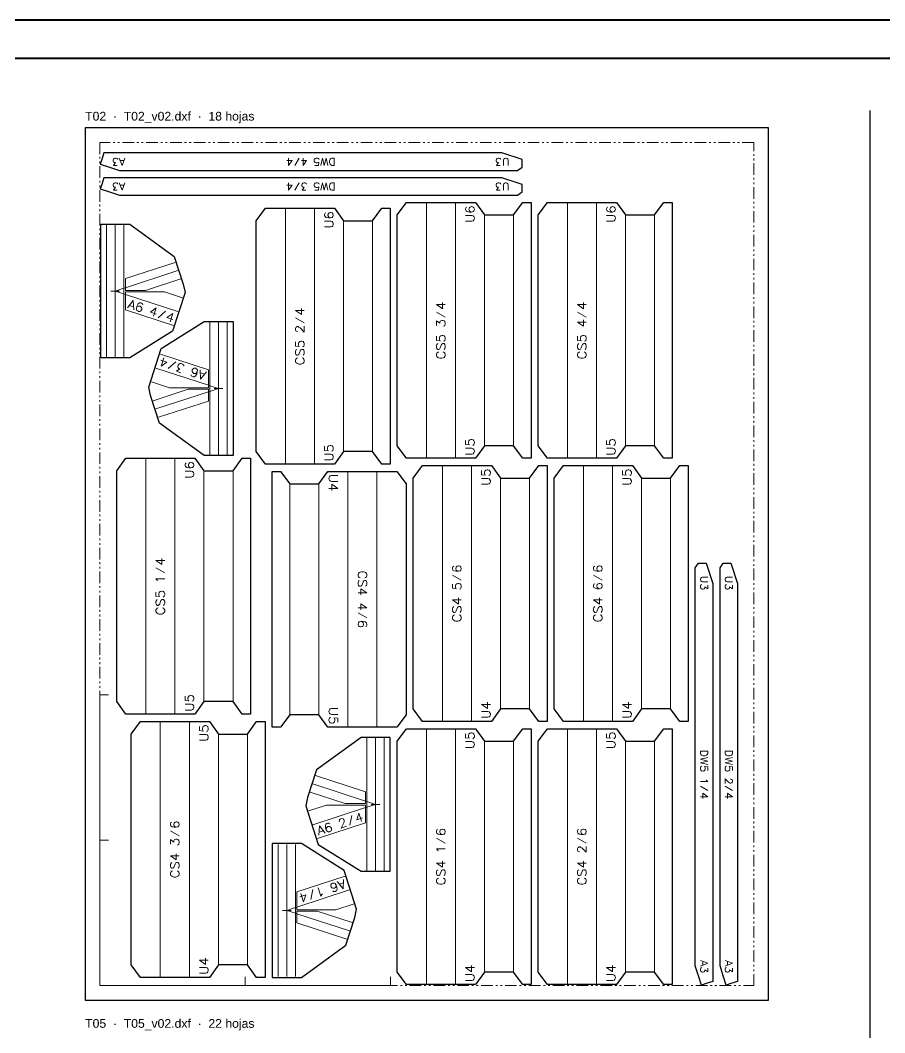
# Model space of a CAD drawing. Header units: millimetres. Extents: x 10 to 1179, y 10 to 831.
# Drawn here: x 527.7 to 825, y 482.8 to 831 of the extents above; entities that cross this region are included whole.
import ezdxf

# ---------------------------------------------------------------- set-up
doc = ezdxf.new("R2010")
doc.units = ezdxf.units.MM
doc.linetypes.add('LT_ZONA_UTIL', pattern=[8.2, 4, -1, 0.6, -1, 0.6, -1])
for name, color, linetype, lineweight in [('C_CORTE', 1, 'CONTINUOUS', 25), ('C_EJE', 4, 'CONTINUOUS', 13), ('C_PLIEGUE', 3, 'CONTINUOUS', 15), ('C_ROTULO', 5, 'CONTINUOUS', 13), ('CAJETIN', 7, 'CONTINUOUS', 30), ('MARCO', 7, 'CONTINUOUS', 40), ('MARCO_HOJA', 8, 'CONTINUOUS', 25), ('TEXTO', 7, 'CONTINUOUS', 18), ('ZONA_UTIL', 5, 'LT_ZONA_UTIL', 18)]:
    doc.layers.add(name, color=color, linetype=linetype, lineweight=lineweight)
doc.styles.add('PLANO', font='arial.ttf')

msp = doc.modelspace()

# ---------------------------------------------------------------- linework, layer by layer
at = {"layer": 'C_CORTE'}
for points in [[(693.28, 785.35), (556.46, 785.35), (555.71, 783.07), (555.2, 781.5), (555.2, 781.5), (558.33, 780.48), (558.33, 780.48), (561.79, 779.35), (698.71, 779.35), (700.27, 780.48), (700.27, 780.48), (700.27, 781.5), (700.27, 783.07), (700.27, 783.07)], [(693.28, 776.85), (556.46, 776.85), (555.71, 774.57), (555.2, 773), (555.2, 773), (558.33, 771.98), (558.33, 771.98), (561.79, 770.85), (698.71, 770.85), (700.27, 771.98), (700.27, 771.98), (700.27, 773), (700.27, 774.57), (700.27, 774.57)], [(608.85, 682.67), (608.85, 762.03), (611.98, 766.35), (611.98, 766.35), (618.85, 766.35), (628.85, 766.35), (635.72, 766.35), (635.72, 766.35), (638.85, 762.03), (638.85, 762.03), (648.85, 762.03), (648.85, 762.03), (651.98, 766.35), (651.98, 766.35), (654.85, 766.35), (654.85, 678.35), (651.98, 678.35), (651.98, 678.35), (648.85, 682.67), (648.85, 682.67), (638.85, 682.67), (638.85, 682.67), (635.72, 678.35), (635.72, 678.35), (628.85, 678.35), (618.85, 678.35), (611.98, 678.35), (611.98, 678.35)], [(657.35, 684.67), (657.35, 764.03), (660.48, 768.35), (660.48, 768.35), (667.35, 768.35), (677.35, 768.35), (684.22, 768.35), (684.22, 768.35), (687.35, 764.03), (687.35, 764.03), (697.35, 764.03), (697.35, 764.03), (700.48, 768.35), (700.48, 768.35), (703.35, 768.35), (703.35, 680.35), (700.48, 680.35), (700.48, 680.35), (697.35, 684.67), (697.35, 684.67), (687.35, 684.67), (687.35, 684.67), (684.22, 680.35), (684.22, 680.35), (677.35, 680.35), (667.35, 680.35), (660.48, 680.35), (660.48, 680.35)], [(705.85, 684.67), (705.85, 764.03), (708.98, 768.35), (708.98, 768.35), (715.85, 768.35), (725.85, 768.35), (732.72, 768.35), (732.72, 768.35), (735.85, 764.03), (735.85, 764.03), (745.85, 764.03), (745.85, 764.03), (748.98, 768.35), (748.98, 768.35), (751.85, 768.35), (751.85, 680.35), (748.98, 680.35), (748.98, 680.35), (745.85, 684.67), (745.85, 684.67), (735.85, 684.67), (735.85, 684.67), (732.72, 680.35), (732.72, 680.35), (725.85, 680.35), (715.85, 680.35), (708.98, 680.35), (708.98, 680.35)], [(555.35, 714.85), (555.35, 760.85), (565.35, 760.85), (580.65, 749.75), (583.75, 740.25), (584.35, 737.35), (580.05, 724.05), (565.35, 714.85)], [(600.89, 727.35), (600.89, 681.35), (590.89, 681.35), (575.59, 692.45), (572.49, 701.95), (571.89, 704.85), (576.19, 718.15), (590.89, 727.35)], [(560.85, 596.67), (560.85, 676.03), (563.98, 680.35), (563.98, 680.35), (570.85, 680.35), (580.85, 680.35), (587.72, 680.35), (587.72, 680.35), (590.85, 676.03), (590.85, 676.03), (600.85, 676.03), (600.85, 676.03), (603.98, 680.35), (603.98, 680.35), (606.85, 680.35), (606.85, 592.35), (603.98, 592.35), (603.98, 592.35), (600.85, 596.67), (600.85, 596.67), (590.85, 596.67), (590.85, 596.67), (587.72, 592.35), (587.72, 592.35), (580.85, 592.35), (570.85, 592.35), (563.98, 592.35), (563.98, 592.35)], [(660.35, 671.53), (660.35, 592.17), (657.22, 587.85), (657.22, 587.85), (650.35, 587.85), (640.35, 587.85), (633.48, 587.85), (633.48, 587.85), (630.35, 592.17), (630.35, 592.17), (620.35, 592.17), (620.35, 592.17), (617.22, 587.85), (617.22, 587.85), (614.35, 587.85), (614.35, 675.85), (617.22, 675.85), (617.22, 675.85), (620.35, 671.53), (620.35, 671.53), (630.35, 671.53), (630.35, 671.53), (633.48, 675.85), (633.48, 675.85), (640.35, 675.85), (650.35, 675.85), (657.22, 675.85), (657.22, 675.85)], [(662.85, 594.17), (662.85, 673.53), (665.98, 677.85), (665.98, 677.85), (672.85, 677.85), (682.85, 677.85), (689.72, 677.85), (689.72, 677.85), (692.85, 673.53), (692.85, 673.53), (702.85, 673.53), (702.85, 673.53), (705.98, 677.85), (705.98, 677.85), (708.85, 677.85), (708.85, 589.85), (705.98, 589.85), (705.98, 589.85), (702.85, 594.17), (702.85, 594.17), (692.85, 594.17), (692.85, 594.17), (689.72, 589.85), (689.72, 589.85), (682.85, 589.85), (672.85, 589.85), (665.98, 589.85), (665.98, 589.85)], [(711.35, 594.17), (711.35, 673.53), (714.48, 677.85), (714.48, 677.85), (721.35, 677.85), (731.35, 677.85), (738.22, 677.85), (738.22, 677.85), (741.35, 673.53), (741.35, 673.53), (751.35, 673.53), (751.35, 673.53), (754.48, 677.85), (754.48, 677.85), (757.35, 677.85), (757.35, 589.85), (754.48, 589.85), (754.48, 589.85), (751.35, 594.17), (751.35, 594.17), (741.35, 594.17), (741.35, 594.17), (738.22, 589.85), (738.22, 589.85), (731.35, 589.85), (721.35, 589.85), (714.48, 589.85), (714.48, 589.85)], [(765.85, 637.28), (765.85, 500.46), (763.57, 499.71), (762, 499.2), (762, 499.2), (760.98, 502.33), (760.98, 502.33), (759.85, 505.79), (759.85, 642.71), (760.98, 644.27), (760.98, 644.27), (762, 644.27), (763.57, 644.27), (763.57, 644.27)], [(774.35, 637.28), (774.35, 500.46), (772.07, 499.71), (770.5, 499.2), (770.5, 499.2), (769.48, 502.33), (769.48, 502.33), (768.35, 505.79), (768.35, 642.71), (769.48, 644.27), (769.48, 644.27), (770.5, 644.27), (772.07, 644.27), (772.07, 644.27)], [(565.85, 506.17), (565.85, 585.53), (568.98, 589.85), (568.98, 589.85), (575.85, 589.85), (585.85, 589.85), (592.72, 589.85), (592.72, 589.85), (595.85, 585.53), (595.85, 585.53), (605.85, 585.53), (605.85, 585.53), (608.98, 589.85), (608.98, 589.85), (611.85, 589.85), (611.85, 501.85), (608.98, 501.85), (608.98, 501.85), (605.85, 506.17), (605.85, 506.17), (595.85, 506.17), (595.85, 506.17), (592.72, 501.85), (592.72, 501.85), (585.85, 501.85), (575.85, 501.85), (568.98, 501.85), (568.98, 501.85)], [(657.35, 503.67), (657.35, 583.03), (660.48, 587.35), (660.48, 587.35), (667.35, 587.35), (677.35, 587.35), (684.22, 587.35), (684.22, 587.35), (687.35, 583.03), (687.35, 583.03), (697.35, 583.03), (697.35, 583.03), (700.48, 587.35), (700.48, 587.35), (703.35, 587.35), (703.35, 499.35), (700.48, 499.35), (700.48, 499.35), (697.35, 503.67), (697.35, 503.67), (687.35, 503.67), (687.35, 503.67), (684.22, 499.35), (684.22, 499.35), (677.35, 499.35), (667.35, 499.35), (660.48, 499.35), (660.48, 499.35)], [(705.85, 503.67), (705.85, 583.03), (708.98, 587.35), (708.98, 587.35), (715.85, 587.35), (725.85, 587.35), (732.72, 587.35), (732.72, 587.35), (735.85, 583.03), (735.85, 583.03), (745.85, 583.03), (745.85, 583.03), (748.98, 587.35), (748.98, 587.35), (751.85, 587.35), (751.85, 499.35), (748.98, 499.35), (748.98, 499.35), (745.85, 503.67), (745.85, 503.67), (735.85, 503.67), (735.85, 503.67), (732.72, 499.35), (732.72, 499.35), (725.85, 499.35), (715.85, 499.35), (708.98, 499.35), (708.98, 499.35)], [(654.89, 538.35), (654.89, 584.35), (644.89, 584.35), (629.59, 573.25), (626.49, 563.75), (625.89, 560.85), (630.19, 547.55), (644.89, 538.35)], [(614.35, 547.85), (614.35, 501.85), (624.35, 501.85), (639.65, 512.95), (642.75, 522.45), (643.35, 525.35), (639.05, 538.65), (624.35, 547.85)]]:
    msp.add_lwpolyline(points, close=True, dxfattribs=at)
at = {"layer": 'C_EJE'}
for points in [[(557.35, 715.15), (557.35, 760.55)], [(560.35, 737.85), (560.35, 739.35), (560.35, 760.55)], [(563.35, 760.55), (563.35, 738.83)], [(580.99, 747.74), (563.85, 742.15), (563.85, 738.99)], [(563.85, 738.99), (581.92, 744.89)], [(563.85, 738.99), (563.85, 738.1), (570.78, 738.1), (582.85, 742.04)], [(560.35, 737.85), (563.35, 738.83)], [(563.35, 738.83), (563.85, 738.99)], [(563.35, 738.83), (563.35, 736.87)], [(558.85, 737.85), (560.35, 737.85)], [(560.35, 715.15), (560.35, 736.35), (560.35, 737.85)], [(563.35, 736.87), (560.35, 737.85)], [(560.35, 737.85), (561.85, 737.85)], [(563.35, 736.87), (563.35, 715.15)], [(563.85, 736.71), (563.35, 736.87)], [(583.46, 735.57), (577.23, 737.6), (563.85, 737.6), (563.85, 736.71)], [(563.85, 736.71), (563.85, 731.45), (580.38, 726.05)], [(581.92, 730.81), (563.85, 736.71)], [(592.89, 705.33), (592.89, 727.05)], [(595.89, 727.05), (595.89, 705.85), (595.89, 704.35)], [(598.89, 727.05), (598.89, 681.65)], [(592.39, 705.49), (592.39, 710.75), (575.86, 716.15)], [(574.32, 711.39), (592.39, 705.49)], [(572.79, 706.63), (579.01, 704.6), (592.39, 704.6), (592.39, 705.49)], [(592.39, 703.21), (592.39, 704.1), (585.46, 704.1), (573.39, 700.16)], [(592.39, 705.49), (592.89, 705.33)], [(592.89, 703.37), (592.39, 703.21)], [(592.89, 703.37), (592.89, 705.33)], [(592.89, 705.33), (595.89, 704.35)], [(595.89, 704.35), (592.89, 703.37)], [(592.89, 681.65), (592.89, 703.37)], [(595.89, 704.35), (594.39, 704.35)], [(597.39, 704.35), (595.89, 704.35)], [(595.89, 704.35), (595.89, 702.85), (595.89, 681.65)], [(592.39, 703.21), (574.32, 697.31)], [(575.25, 694.46), (592.39, 700.05), (592.39, 703.21)], [(646.89, 584.05), (646.89, 562.33)], [(649.89, 561.35), (649.89, 562.85), (649.89, 584.05)], [(652.89, 538.65), (652.89, 584.05)], [(629.25, 571.24), (646.39, 565.65), (646.39, 562.49)], [(646.39, 562.49), (628.32, 568.39)], [(646.39, 562.49), (646.39, 561.6), (639.46, 561.6), (627.39, 565.54)], [(626.79, 559.07), (633.01, 561.1), (646.39, 561.1), (646.39, 560.21)], [(646.89, 562.33), (646.39, 562.49)], [(646.89, 562.33), (646.89, 560.37)], [(649.89, 561.35), (646.89, 562.33)], [(646.89, 560.37), (649.89, 561.35)], [(649.89, 561.35), (648.39, 561.35)], [(649.89, 538.65), (649.89, 559.85), (649.89, 561.35)], [(651.39, 561.35), (649.89, 561.35)], [(628.32, 554.31), (646.39, 560.21)], [(646.39, 560.21), (646.39, 554.95), (629.86, 549.55)], [(646.39, 560.21), (646.89, 560.37)], [(646.89, 560.37), (646.89, 538.65)], [(616.35, 547.55), (616.35, 502.15)], [(619.35, 547.55), (619.35, 526.35), (619.35, 524.85)], [(622.35, 525.83), (622.35, 547.55)], [(622.85, 525.99), (622.85, 531.25), (639.38, 536.65)], [(640.92, 531.89), (622.85, 525.99)], [(622.35, 525.83), (619.35, 524.85)], [(622.85, 525.99), (622.35, 525.83)], [(622.35, 523.87), (622.35, 525.83)], [(642.46, 527.13), (636.23, 525.1), (622.85, 525.1), (622.85, 525.99)], [(617.85, 524.85), (619.35, 524.85)], [(619.35, 524.85), (619.35, 523.35), (619.35, 502.15)], [(619.35, 524.85), (622.35, 523.87)], [(619.35, 524.85), (620.85, 524.85)], [(622.35, 502.15), (622.35, 523.87)], [(622.35, 523.87), (622.85, 523.71)], [(622.85, 523.71), (622.85, 524.6), (629.78, 524.6), (641.85, 520.66)], [(639.99, 514.96), (622.85, 520.55), (622.85, 523.71)], [(622.85, 523.71), (640.92, 517.81)]]:
    msp.add_lwpolyline(points, dxfattribs=at)
at = {"layer": 'C_PLIEGUE'}
for points in [[(618.85, 678.35), (618.85, 766.35)], [(628.85, 678.35), (628.85, 766.35)], [(667.35, 680.35), (667.35, 768.35)], [(677.35, 680.35), (677.35, 768.35)], [(715.85, 680.35), (715.85, 768.35)], [(725.85, 680.35), (725.85, 768.35)], [(687.35, 684.67), (687.35, 764.03)], [(697.35, 684.67), (697.35, 764.03)], [(735.85, 684.67), (735.85, 764.03)], [(745.85, 684.67), (745.85, 764.03)], [(638.85, 682.67), (638.85, 762.03)], [(648.85, 682.67), (648.85, 762.03)], [(570.85, 592.35), (570.85, 680.35)], [(580.85, 592.35), (580.85, 680.35)], [(590.85, 596.67), (590.85, 676.03)], [(600.85, 596.67), (600.85, 676.03)], [(640.35, 675.85), (640.35, 587.85)], [(650.35, 675.85), (650.35, 587.85)], [(672.85, 589.85), (672.85, 677.85)], [(682.85, 589.85), (682.85, 677.85)], [(721.35, 589.85), (721.35, 677.85)], [(731.35, 589.85), (731.35, 677.85)], [(692.85, 594.17), (692.85, 673.53)], [(702.85, 594.17), (702.85, 673.53)], [(741.35, 594.17), (741.35, 673.53)], [(751.35, 594.17), (751.35, 673.53)], [(620.35, 671.53), (620.35, 592.17)], [(630.35, 671.53), (630.35, 592.17)], [(575.85, 501.85), (575.85, 589.85)], [(585.85, 501.85), (585.85, 589.85)], [(595.85, 506.17), (595.85, 585.53)], [(605.85, 506.17), (605.85, 585.53)], [(667.35, 499.35), (667.35, 587.35)], [(677.35, 499.35), (677.35, 587.35)], [(715.85, 499.35), (715.85, 587.35)], [(725.85, 499.35), (725.85, 587.35)], [(687.35, 503.67), (687.35, 583.03)], [(697.35, 503.67), (697.35, 583.03)], [(735.85, 503.67), (735.85, 583.03)], [(745.85, 503.67), (745.85, 583.03)]]:
    msp.add_lwpolyline(points, dxfattribs=at)
at = {"layer": 'C_ROTULO'}
for points in [[(561.01, 781.1), (559.7, 781.1), (560.41, 782.05), (560.06, 782.05), (559.82, 782.17), (559.7, 782.29), (559.58, 782.65), (559.58, 782.89), (559.7, 783.24), (559.94, 783.48), (560.29, 783.6), (560.65, 783.6), (561.01, 783.48), (561.13, 783.36), (561.25, 783.12)], [(562.68, 781.1), (561.72, 783.6)], [(562.68, 781.1), (563.63, 783.6)], [(619.98, 781.1), (619.98, 783.6)], [(622.12, 781.1), (623.55, 783.6)], [(624.98, 781.1), (624.98, 783.6)], [(629.02, 781.1), (630.21, 781.1), (630.33, 782.17), (630.21, 782.05), (629.86, 781.93), (629.5, 781.93), (629.14, 782.05), (628.9, 782.29), (628.79, 782.65), (628.79, 782.89), (628.9, 783.24), (629.14, 783.48), (629.5, 783.6), (629.86, 783.6), (630.21, 783.48), (630.33, 783.36), (630.45, 783.12)], [(631.05, 781.1), (631.64, 783.6)], [(632.24, 781.1), (631.64, 783.6)], [(632.24, 781.1), (632.83, 783.6)], [(633.43, 781.1), (632.83, 783.6)], [(635.69, 781.1), (634.86, 781.1), (634.5, 781.22), (634.26, 781.46), (634.14, 781.7), (634.02, 782.05), (634.02, 782.65), (634.14, 783), (634.26, 783.24), (634.5, 783.48), (634.86, 783.6), (635.69, 783.6)], [(635.69, 781.1), (635.69, 783.6)], [(692.75, 781.1), (691.44, 781.1), (692.16, 782.05), (691.8, 782.05), (691.56, 782.17), (691.44, 782.29), (691.32, 782.65), (691.32, 782.89), (691.44, 783.24), (691.68, 783.48), (692.04, 783.6), (692.4, 783.6), (692.75, 783.48), (692.87, 783.36), (692.99, 783.12)], [(695.49, 781.1), (695.49, 782.89), (695.37, 783.24), (695.13, 783.48), (694.78, 783.6), (694.54, 783.6), (694.18, 783.48), (693.94, 783.24), (693.82, 782.89), (693.82, 781.1)], [(563.27, 782.77), (562.08, 782.77)], [(619.98, 781.1), (621.17, 782.77), (619.38, 782.77)], [(624.98, 781.1), (626.17, 782.77), (624.38, 782.77)], [(561.01, 772.6), (559.7, 772.6), (560.41, 773.55), (560.06, 773.55), (559.82, 773.67), (559.7, 773.79), (559.58, 774.15), (559.58, 774.39), (559.7, 774.74), (559.94, 774.98), (560.29, 775.1), (560.65, 775.1), (561.01, 774.98), (561.13, 774.86), (561.25, 774.62)], [(562.68, 772.6), (561.72, 775.1)], [(563.27, 774.27), (562.08, 774.27)], [(562.68, 772.6), (563.63, 775.1)], [(619.98, 772.6), (621.17, 774.27), (619.38, 774.27)], [(619.98, 772.6), (619.98, 775.1)], [(622.12, 772.6), (623.55, 775.1)], [(625.93, 772.6), (624.62, 772.6), (625.33, 773.55), (624.98, 773.55), (624.74, 773.67), (624.62, 773.79), (624.5, 774.15), (624.5, 774.39), (624.62, 774.74), (624.86, 774.98), (625.21, 775.1), (625.57, 775.1), (625.93, 774.98), (626.05, 774.86), (626.17, 774.62)], [(629.02, 772.6), (630.21, 772.6), (630.33, 773.67), (630.21, 773.55), (629.86, 773.43), (629.5, 773.43), (629.14, 773.55), (628.9, 773.79), (628.79, 774.15), (628.79, 774.39), (628.9, 774.74), (629.14, 774.98), (629.5, 775.1), (629.86, 775.1), (630.21, 774.98), (630.33, 774.86), (630.45, 774.62)], [(631.05, 772.6), (631.64, 775.1)], [(632.24, 772.6), (631.64, 775.1)], [(632.24, 772.6), (632.83, 775.1)], [(633.43, 772.6), (632.83, 775.1)], [(635.69, 772.6), (634.86, 772.6), (634.5, 772.72), (634.26, 772.96), (634.14, 773.2), (634.02, 773.55), (634.02, 774.15), (634.14, 774.5), (634.26, 774.74), (634.5, 774.98), (634.86, 775.1), (635.69, 775.1)], [(635.69, 772.6), (635.69, 775.1)], [(692.75, 772.6), (691.44, 772.6), (692.16, 773.55), (691.8, 773.55), (691.56, 773.67), (691.44, 773.79), (691.32, 774.15), (691.32, 774.39), (691.44, 774.74), (691.68, 774.98), (692.04, 775.1), (692.4, 775.1), (692.75, 774.98), (692.87, 774.86), (692.99, 774.62)], [(695.49, 772.6), (695.49, 774.39), (695.37, 774.74), (695.13, 774.98), (694.78, 775.1), (694.54, 775.1), (694.18, 774.98), (693.94, 774.74), (693.82, 774.39), (693.82, 772.6)], [(681.28, 766.77), (680.99, 766.62), (680.85, 766.19), (680.85, 765.91), (680.99, 765.48), (681.42, 765.19), (682.14, 765.05), (682.85, 765.05), (683.42, 765.19), (683.71, 765.48), (683.85, 765.91), (683.85, 766.05), (683.71, 766.48), (683.42, 766.77), (682.99, 766.91), (682.85, 766.91), (682.42, 766.77), (682.14, 766.48), (681.99, 766.05), (681.99, 765.91), (682.14, 765.48), (682.42, 765.19), (682.85, 765.05)], [(729.78, 766.77), (729.49, 766.62), (729.35, 766.19), (729.35, 765.91), (729.49, 765.48), (729.92, 765.19), (730.64, 765.05), (731.35, 765.05), (731.92, 765.19), (732.21, 765.48), (732.35, 765.91), (732.35, 766.05), (732.21, 766.48), (731.92, 766.77), (731.49, 766.91), (731.35, 766.91), (730.92, 766.77), (730.64, 766.48), (730.49, 766.05), (730.49, 765.91), (730.64, 765.48), (730.92, 765.19), (731.35, 765.05)], [(632.78, 764.77), (632.49, 764.62), (632.35, 764.19), (632.35, 763.91), (632.49, 763.48), (632.92, 763.19), (633.64, 763.05), (634.35, 763.05), (634.92, 763.19), (635.21, 763.48), (635.35, 763.91), (635.35, 764.05), (635.21, 764.48), (634.92, 764.77), (634.49, 764.91), (634.35, 764.91), (633.92, 764.77), (633.64, 764.48), (633.49, 764.05), (633.49, 763.91), (633.64, 763.48), (633.92, 763.19), (634.35, 763.05)], [(680.85, 761.91), (682.99, 761.91), (683.42, 762.05), (683.71, 762.34), (683.85, 762.77), (683.85, 763.05), (683.71, 763.48), (683.42, 763.77), (682.99, 763.91), (680.85, 763.91)], [(729.35, 761.91), (731.49, 761.91), (731.92, 762.05), (732.21, 762.34), (732.35, 762.77), (732.35, 763.05), (732.21, 763.48), (731.92, 763.77), (731.49, 763.91), (729.35, 763.91)], [(632.35, 759.91), (634.49, 759.91), (634.92, 760.05), (635.21, 760.34), (635.35, 760.77), (635.35, 761.05), (635.21, 761.48), (634.92, 761.77), (634.49, 761.91), (632.35, 761.91)], [(566.53, 734.63), (564.51, 732.13)], [(565.23, 732.95), (566.59, 732.5)], [(566.53, 734.63), (566.68, 731.42)], [(569.79, 733.11), (569.74, 733.43), (569.38, 733.69), (569.11, 733.78), (568.66, 733.78), (568.25, 733.46), (567.9, 732.83), (567.67, 732.15), (567.63, 731.56), (567.82, 731.2), (568.18, 730.93), (568.31, 730.89), (568.77, 730.89), (569.13, 731.07), (569.39, 731.44), (569.44, 731.57), (569.44, 732.02), (569.25, 732.38), (568.89, 732.65), (568.75, 732.7), (568.3, 732.69), (567.94, 732.51), (567.67, 732.15)], [(574.41, 732.05), (572.43, 730.6), (574.46, 729.93)], [(574.41, 732.05), (573.47, 729.2)], [(622.35, 731.21), (624.35, 729.78), (624.35, 731.92)], [(670.85, 733.21), (672.85, 731.78), (672.85, 733.92)], [(670.85, 733.21), (673.85, 733.21)], [(719.35, 733.21), (721.35, 731.78), (721.35, 733.92)], [(719.35, 733.21), (722.35, 733.21)], [(577.66, 730.99), (575.1, 728.67)], [(580.11, 730.19), (578.13, 728.74), (580.17, 728.07)], [(580.11, 730.19), (579.18, 727.34)], [(622.35, 731.21), (625.35, 731.21)], [(622.35, 728.64), (625.35, 726.92)], [(670.85, 730.64), (673.85, 728.92)], [(670.85, 726.06), (670.85, 727.64), (671.99, 726.78), (671.99, 727.21), (672.14, 727.49), (672.28, 727.64), (672.71, 727.78), (672.99, 727.78), (673.42, 727.64), (673.71, 727.35), (673.85, 726.92), (673.85, 726.49), (673.71, 726.06), (673.56, 725.92), (673.28, 725.78)], [(719.35, 730.64), (722.35, 728.92)], [(719.35, 727.21), (721.35, 725.78), (721.35, 727.92)], [(623.06, 723.92), (622.92, 723.92), (622.64, 724.06), (622.49, 724.21), (622.35, 724.49), (622.35, 725.06), (622.49, 725.35), (622.64, 725.49), (622.92, 725.64), (623.21, 725.64), (623.49, 725.49), (623.92, 725.21), (625.35, 723.78), (625.35, 725.78)], [(719.35, 727.21), (722.35, 727.21)], [(670.85, 722.35), (670.85, 720.92), (672.14, 720.78), (671.99, 720.92), (671.85, 721.35), (671.85, 721.78), (671.99, 722.21), (672.28, 722.49), (672.71, 722.64), (672.99, 722.64), (673.42, 722.49), (673.71, 722.21), (673.85, 721.78), (673.85, 721.35), (673.71, 720.92), (673.56, 720.78), (673.28, 720.64)], [(719.35, 722.35), (719.35, 720.92), (720.64, 720.78), (720.49, 720.92), (720.35, 721.35), (720.35, 721.78), (720.49, 722.21), (720.78, 722.49), (721.21, 722.64), (721.49, 722.64), (721.92, 722.49), (722.21, 722.21), (722.35, 721.78), (722.35, 721.35), (722.21, 720.92), (722.06, 720.78), (721.78, 720.64)], [(622.35, 720.35), (622.35, 718.92), (623.64, 718.78), (623.49, 718.92), (623.35, 719.35), (623.35, 719.78), (623.49, 720.21), (623.78, 720.49), (624.21, 720.64), (624.49, 720.64), (624.92, 720.49), (625.21, 720.21), (625.35, 719.78), (625.35, 719.35), (625.21, 718.92), (625.06, 718.78), (624.78, 718.64)], [(622.78, 717.78), (622.49, 717.49), (622.35, 717.06), (622.35, 716.49), (622.49, 716.06), (622.78, 715.78), (623.06, 715.78), (623.35, 715.92), (623.49, 716.06), (623.64, 716.35), (623.92, 717.21), (624.06, 717.49), (624.21, 717.64), (624.49, 717.78), (624.92, 717.78), (625.21, 717.49), (625.35, 717.06), (625.35, 716.49), (625.21, 716.06), (624.92, 715.78)], [(671.28, 719.78), (670.99, 719.49), (670.85, 719.06), (670.85, 718.49), (670.99, 718.06), (671.28, 717.78), (671.56, 717.78), (671.85, 717.92), (671.99, 718.06), (672.14, 718.35), (672.42, 719.21), (672.56, 719.49), (672.71, 719.64), (672.99, 719.78), (673.42, 719.78), (673.71, 719.49), (673.85, 719.06), (673.85, 718.49), (673.71, 718.06), (673.42, 717.78)], [(719.78, 719.78), (719.49, 719.49), (719.35, 719.06), (719.35, 718.49), (719.49, 718.06), (719.78, 717.78), (720.06, 717.78), (720.35, 717.92), (720.49, 718.06), (720.64, 718.35), (720.92, 719.21), (721.06, 719.49), (721.21, 719.64), (721.49, 719.78), (721.92, 719.78), (722.21, 719.49), (722.35, 719.06), (722.35, 718.49), (722.21, 718.06), (721.92, 717.78)], [(576.13, 712.01), (578.11, 713.46), (576.08, 714.13)], [(576.13, 712.01), (577.07, 714.86)], [(623.06, 714.92), (622.78, 714.78), (622.49, 714.49), (622.35, 714.21), (622.35, 713.64), (622.49, 713.35), (622.78, 713.06), (623.06, 712.92), (623.49, 712.78), (624.21, 712.78), (624.64, 712.92), (624.92, 713.06), (625.21, 713.35), (625.35, 713.64), (625.35, 714.21), (625.21, 714.49), (624.92, 714.78), (624.64, 714.92)], [(671.56, 716.92), (671.28, 716.78), (670.99, 716.49), (670.85, 716.21), (670.85, 715.64), (670.99, 715.35), (671.28, 715.06), (671.56, 714.92), (671.99, 714.78), (672.71, 714.78), (673.14, 714.92), (673.42, 715.06), (673.71, 715.35), (673.85, 715.64), (673.85, 716.21), (673.71, 716.49), (673.42, 716.78), (673.14, 716.92)], [(720.06, 716.92), (719.78, 716.78), (719.49, 716.49), (719.35, 716.21), (719.35, 715.64), (719.49, 715.35), (719.78, 715.06), (720.06, 714.92), (720.49, 714.78), (721.21, 714.78), (721.64, 714.92), (721.92, 715.06), (722.21, 715.35), (722.35, 715.64), (722.35, 716.21), (722.21, 716.49), (721.92, 716.78), (721.64, 716.92)], [(578.58, 711.21), (581.14, 713.53)], [(582.93, 709.79), (581.43, 710.28), (582.6, 711.1), (582.19, 711.23), (581.97, 711.46), (581.87, 711.64), (581.87, 712.09), (581.96, 712.36), (582.23, 712.72), (582.59, 712.91), (583.04, 712.91), (583.45, 712.78), (583.81, 712.51), (583.9, 712.33), (583.95, 712.01)], [(586.45, 709.09), (586.5, 708.77), (586.86, 708.51), (587.14, 708.42), (587.59, 708.42), (587.99, 708.74), (588.35, 709.37), (588.57, 710.05), (588.61, 710.64), (588.43, 711), (588.07, 711.27), (587.93, 711.31), (587.48, 711.31), (587.12, 711.13), (586.85, 710.76), (586.81, 710.63), (586.81, 710.18), (586.99, 709.82), (587.35, 709.55), (587.49, 709.5), (587.94, 709.51), (588.3, 709.69), (588.57, 710.05)], [(589.72, 707.57), (589.56, 710.78)], [(591.02, 709.25), (589.66, 709.7)], [(589.72, 707.57), (591.73, 710.07)], [(680.85, 686.51), (680.85, 685.08), (682.14, 684.93), (681.99, 685.08), (681.85, 685.51), (681.85, 685.93), (681.99, 686.36), (682.28, 686.65), (682.71, 686.79), (682.99, 686.79), (683.42, 686.65), (683.71, 686.36), (683.85, 685.93), (683.85, 685.51), (683.71, 685.08), (683.56, 684.93), (683.28, 684.79)], [(729.35, 686.51), (729.35, 685.08), (730.64, 684.93), (730.49, 685.08), (730.35, 685.51), (730.35, 685.93), (730.49, 686.36), (730.78, 686.65), (731.21, 686.79), (731.49, 686.79), (731.92, 686.65), (732.21, 686.36), (732.35, 685.93), (732.35, 685.51), (732.21, 685.08), (732.06, 684.93), (731.78, 684.79)], [(632.35, 684.51), (632.35, 683.08), (633.64, 682.93), (633.49, 683.08), (633.35, 683.51), (633.35, 683.93), (633.49, 684.36), (633.78, 684.65), (634.21, 684.79), (634.49, 684.79), (634.92, 684.65), (635.21, 684.36), (635.35, 683.93), (635.35, 683.51), (635.21, 683.08), (635.06, 682.93), (634.78, 682.79)], [(680.85, 681.79), (682.99, 681.79), (683.42, 681.93), (683.71, 682.22), (683.85, 682.65), (683.85, 682.93), (683.71, 683.36), (683.42, 683.65), (682.99, 683.79), (680.85, 683.79)], [(729.35, 681.79), (731.49, 681.79), (731.92, 681.93), (732.21, 682.22), (732.35, 682.65), (732.35, 682.93), (732.21, 683.36), (731.92, 683.65), (731.49, 683.79), (729.35, 683.79)], [(632.35, 679.79), (634.49, 679.79), (634.92, 679.93), (635.21, 680.22), (635.35, 680.65), (635.35, 680.93), (635.21, 681.36), (634.92, 681.65), (634.49, 681.79), (632.35, 681.79)], [(584.78, 678.77), (584.49, 678.62), (584.35, 678.19), (584.35, 677.91), (584.49, 677.48), (584.92, 677.19), (585.64, 677.05), (586.35, 677.05), (586.92, 677.19), (587.21, 677.48), (587.35, 677.91), (587.35, 678.05), (587.21, 678.48), (586.92, 678.77), (586.49, 678.91), (586.35, 678.91), (585.92, 678.77), (585.64, 678.48), (585.49, 678.05), (585.49, 677.91), (585.64, 677.48), (585.92, 677.19), (586.35, 677.05)], [(584.35, 673.91), (586.49, 673.91), (586.92, 674.05), (587.21, 674.34), (587.35, 674.77), (587.35, 675.05), (587.21, 675.48), (586.92, 675.77), (586.49, 675.91), (584.35, 675.91)], [(686.35, 676.12), (686.35, 674.69), (687.64, 674.55), (687.49, 674.69), (687.35, 675.12), (687.35, 675.55), (687.49, 675.98), (687.78, 676.27), (688.21, 676.41), (688.49, 676.41), (688.92, 676.27), (689.21, 675.98), (689.35, 675.55), (689.35, 675.12), (689.21, 674.69), (689.06, 674.55), (688.78, 674.41)], [(734.85, 676.12), (734.85, 674.69), (736.14, 674.55), (735.99, 674.69), (735.85, 675.12), (735.85, 675.55), (735.99, 675.98), (736.28, 676.27), (736.71, 676.41), (736.99, 676.41), (737.42, 676.27), (737.71, 675.98), (737.85, 675.55), (737.85, 675.12), (737.71, 674.69), (737.56, 674.55), (737.28, 674.41)], [(636.85, 674.41), (634.71, 674.41), (634.28, 674.27), (633.99, 673.98), (633.85, 673.55), (633.85, 673.27), (633.99, 672.84), (634.28, 672.55), (634.71, 672.41), (636.85, 672.41)], [(686.35, 671.41), (688.49, 671.41), (688.92, 671.55), (689.21, 671.84), (689.35, 672.27), (689.35, 672.55), (689.21, 672.98), (688.92, 673.27), (688.49, 673.41), (686.35, 673.41)], [(734.85, 671.41), (736.99, 671.41), (737.42, 671.55), (737.71, 671.84), (737.85, 672.27), (737.85, 672.55), (737.71, 672.98), (737.42, 673.27), (736.99, 673.41), (734.85, 673.41)], [(636.85, 669.98), (633.85, 669.98)], [(636.85, 669.98), (634.85, 671.41), (634.85, 669.27)], [(574.35, 645.21), (576.35, 643.78), (576.35, 645.92)], [(574.35, 645.21), (577.35, 645.21)], [(574.35, 642.64), (577.35, 640.92)], [(646.14, 639.21), (646.42, 639.35), (646.71, 639.64), (646.85, 639.92), (646.85, 640.49), (646.71, 640.78), (646.42, 641.06), (646.14, 641.21), (645.71, 641.35), (644.99, 641.35), (644.56, 641.21), (644.28, 641.06), (643.99, 640.78), (643.85, 640.49), (643.85, 639.92), (643.99, 639.64), (644.28, 639.35), (644.56, 639.21)], [(676.78, 643.21), (676.49, 643.06), (676.35, 642.64), (676.35, 642.35), (676.49, 641.92), (676.92, 641.64), (677.64, 641.49), (678.35, 641.49), (678.92, 641.64), (679.21, 641.92), (679.35, 642.35), (679.35, 642.49), (679.21, 642.92), (678.92, 643.21), (678.49, 643.35), (678.35, 643.35), (677.92, 643.21), (677.64, 642.92), (677.49, 642.49), (677.49, 642.35), (677.64, 641.92), (677.92, 641.64), (678.35, 641.49)], [(725.28, 643.21), (724.99, 643.06), (724.85, 642.64), (724.85, 642.35), (724.99, 641.92), (725.42, 641.64), (726.14, 641.49), (726.85, 641.49), (727.42, 641.64), (727.71, 641.92), (727.85, 642.35), (727.85, 642.49), (727.71, 642.92), (727.42, 643.21), (726.99, 643.35), (726.85, 643.35), (726.42, 643.21), (726.14, 642.92), (725.99, 642.49), (725.99, 642.35), (726.14, 641.92), (726.42, 641.64), (726.85, 641.49)], [(574.92, 638.21), (574.78, 638.49), (574.35, 638.92), (577.35, 638.92)], [(646.42, 636.35), (646.71, 636.64), (646.85, 637.06), (646.85, 637.64), (646.71, 638.06), (646.42, 638.35), (646.14, 638.35), (645.85, 638.21), (645.71, 638.06), (645.56, 637.78), (645.28, 636.92), (645.14, 636.64), (644.99, 636.49), (644.71, 636.35), (644.28, 636.35), (643.99, 636.64), (643.85, 637.06), (643.85, 637.64), (643.99, 638.06), (644.28, 638.35)], [(676.35, 640.21), (679.35, 638.49)], [(676.35, 637.06), (676.35, 635.64), (677.64, 635.49), (677.49, 635.64), (677.35, 636.06), (677.35, 636.49), (677.49, 636.92), (677.78, 637.21), (678.21, 637.35), (678.49, 637.35), (678.92, 637.21), (679.21, 636.92), (679.35, 636.49), (679.35, 636.06), (679.21, 635.64), (679.06, 635.49), (678.78, 635.35)], [(724.85, 640.21), (727.85, 638.49)], [(725.28, 637.21), (724.99, 637.06), (724.85, 636.64), (724.85, 636.35), (724.99, 635.92), (725.42, 635.64), (726.14, 635.49), (726.85, 635.49), (727.42, 635.64), (727.71, 635.92), (727.85, 636.35), (727.85, 636.49), (727.71, 636.92), (727.42, 637.21), (726.99, 637.35), (726.85, 637.35), (726.42, 637.21), (726.14, 636.92), (725.99, 636.49), (725.99, 636.35), (726.14, 635.92), (726.42, 635.64), (726.85, 635.49)], [(764.1, 639.49), (762.31, 639.49), (761.96, 639.37), (761.72, 639.13), (761.6, 638.78), (761.6, 638.54), (761.72, 638.18), (761.96, 637.94), (762.31, 637.82), (764.1, 637.82)], [(772.6, 639.49), (770.81, 639.49), (770.46, 639.37), (770.22, 639.13), (770.1, 638.78), (770.1, 638.54), (770.22, 638.18), (770.46, 637.94), (770.81, 637.82), (772.6, 637.82)], [(574.35, 634.35), (574.35, 632.92), (575.64, 632.78), (575.49, 632.92), (575.35, 633.35), (575.35, 633.78), (575.49, 634.21), (575.78, 634.49), (576.21, 634.64), (576.49, 634.64), (576.92, 634.49), (577.21, 634.21), (577.35, 633.78), (577.35, 633.35), (577.21, 632.92), (577.06, 632.78), (576.78, 632.64)], [(646.85, 634.06), (643.85, 634.06)], [(646.85, 634.06), (644.85, 635.49), (644.85, 633.35)], [(764.1, 636.75), (764.1, 635.44), (763.15, 636.16), (763.15, 635.8), (763.03, 635.56), (762.91, 635.44), (762.55, 635.32), (762.31, 635.32), (761.96, 635.44), (761.72, 635.68), (761.6, 636.04), (761.6, 636.4), (761.72, 636.75), (761.84, 636.87), (762.08, 636.99)], [(772.6, 636.75), (772.6, 635.44), (771.65, 636.16), (771.65, 635.8), (771.53, 635.56), (771.41, 635.44), (771.05, 635.32), (770.81, 635.32), (770.46, 635.44), (770.22, 635.68), (770.1, 636.04), (770.1, 636.4), (770.22, 636.75), (770.34, 636.87), (770.58, 636.99)], [(574.78, 631.78), (574.49, 631.49), (574.35, 631.06), (574.35, 630.49), (574.49, 630.06), (574.78, 629.78), (575.06, 629.78), (575.35, 629.92), (575.49, 630.06), (575.64, 630.35), (575.92, 631.21), (576.06, 631.49), (576.21, 631.64), (576.49, 631.78), (576.92, 631.78), (577.21, 631.49), (577.35, 631.06), (577.35, 630.49), (577.21, 630.06), (576.92, 629.78)], [(646.85, 628.92), (644.85, 630.35), (644.85, 628.21)], [(676.35, 631.64), (678.35, 630.21), (678.35, 632.35)], [(676.35, 631.64), (679.35, 631.64)], [(724.85, 631.64), (726.85, 630.21), (726.85, 632.35)], [(724.85, 631.64), (727.85, 631.64)], [(575.06, 628.92), (574.78, 628.78), (574.49, 628.49), (574.35, 628.21), (574.35, 627.64), (574.49, 627.35), (574.78, 627.06), (575.06, 626.92), (575.49, 626.78), (576.21, 626.78), (576.64, 626.92), (576.92, 627.06), (577.21, 627.35), (577.35, 627.64), (577.35, 628.21), (577.21, 628.49), (576.92, 628.78), (576.64, 628.92)], [(646.85, 628.92), (643.85, 628.92)], [(646.85, 625.49), (643.85, 627.21)], [(676.78, 629.35), (676.49, 629.06), (676.35, 628.64), (676.35, 628.06), (676.49, 627.64), (676.78, 627.35), (677.06, 627.35), (677.35, 627.49), (677.49, 627.64), (677.64, 627.92), (677.92, 628.78), (678.06, 629.06), (678.21, 629.21), (678.49, 629.35), (678.92, 629.35), (679.21, 629.06), (679.35, 628.64), (679.35, 628.06), (679.21, 627.64), (678.92, 627.35)], [(725.28, 629.35), (724.99, 629.06), (724.85, 628.64), (724.85, 628.06), (724.99, 627.64), (725.28, 627.35), (725.56, 627.35), (725.85, 627.49), (725.99, 627.64), (726.14, 627.92), (726.42, 628.78), (726.56, 629.06), (726.71, 629.21), (726.99, 629.35), (727.42, 629.35), (727.71, 629.06), (727.85, 628.64), (727.85, 628.06), (727.71, 627.64), (727.42, 627.35)], [(646.42, 622.49), (646.71, 622.64), (646.85, 623.06), (646.85, 623.35), (646.71, 623.78), (646.28, 624.06), (645.56, 624.21), (644.85, 624.21), (644.28, 624.06), (643.99, 623.78), (643.85, 623.35), (643.85, 623.21), (643.99, 622.78), (644.28, 622.49), (644.71, 622.35), (644.85, 622.35), (645.28, 622.49), (645.56, 622.78), (645.71, 623.21), (645.71, 623.35), (645.56, 623.78), (645.28, 624.06), (644.85, 624.21)], [(677.06, 626.49), (676.78, 626.35), (676.49, 626.06), (676.35, 625.78), (676.35, 625.21), (676.49, 624.92), (676.78, 624.64), (677.06, 624.49), (677.49, 624.35), (678.21, 624.35), (678.64, 624.49), (678.92, 624.64), (679.21, 624.92), (679.35, 625.21), (679.35, 625.78), (679.21, 626.06), (678.92, 626.35), (678.64, 626.49)], [(725.56, 626.49), (725.28, 626.35), (724.99, 626.06), (724.85, 625.78), (724.85, 625.21), (724.99, 624.92), (725.28, 624.64), (725.56, 624.49), (725.99, 624.35), (726.71, 624.35), (727.14, 624.49), (727.42, 624.64), (727.71, 624.92), (727.85, 625.21), (727.85, 625.78), (727.71, 626.06), (727.42, 626.35), (727.14, 626.49)], [(555, 499), (555, 599)], [(555, 599), (558, 599)], [(584.35, 598.51), (584.35, 597.08), (585.64, 596.93), (585.49, 597.08), (585.35, 597.51), (585.35, 597.93), (585.49, 598.36), (585.78, 598.65), (586.21, 598.79), (586.49, 598.79), (586.92, 598.65), (587.21, 598.36), (587.35, 597.93), (587.35, 597.51), (587.21, 597.08), (587.06, 596.93), (586.78, 596.79)], [(584.35, 593.79), (586.49, 593.79), (586.92, 593.93), (587.21, 594.22), (587.35, 594.65), (587.35, 594.93), (587.21, 595.36), (586.92, 595.65), (586.49, 595.79), (584.35, 595.79)], [(686.35, 595.72), (688.35, 594.29), (688.35, 596.43)], [(686.35, 595.72), (689.35, 595.72)], [(734.85, 595.72), (736.85, 594.29), (736.85, 596.43)], [(734.85, 595.72), (737.85, 595.72)], [(636.85, 594.29), (634.71, 594.29), (634.28, 594.15), (633.99, 593.86), (633.85, 593.43), (633.85, 593.15), (633.99, 592.72), (634.28, 592.43), (634.71, 592.29), (636.85, 592.29)], [(686.35, 591.29), (688.49, 591.29), (688.92, 591.43), (689.21, 591.72), (689.35, 592.15), (689.35, 592.43), (689.21, 592.86), (688.92, 593.15), (688.49, 593.29), (686.35, 593.29)], [(734.85, 591.29), (736.99, 591.29), (737.42, 591.43), (737.71, 591.72), (737.85, 592.15), (737.85, 592.43), (737.71, 592.86), (737.42, 593.15), (736.99, 593.29), (734.85, 593.29)], [(636.85, 589.58), (636.85, 591.01), (635.56, 591.15), (635.71, 591.01), (635.85, 590.58), (635.85, 590.15), (635.71, 589.72), (635.42, 589.43), (634.99, 589.29), (634.71, 589.29), (634.28, 589.43), (633.99, 589.72), (633.85, 590.15), (633.85, 590.58), (633.99, 591.01), (634.14, 591.15), (634.42, 591.29)], [(589.35, 588.12), (589.35, 586.69), (590.64, 586.55), (590.49, 586.69), (590.35, 587.12), (590.35, 587.55), (590.49, 587.98), (590.78, 588.27), (591.21, 588.41), (591.49, 588.41), (591.92, 588.27), (592.21, 587.98), (592.35, 587.55), (592.35, 587.12), (592.21, 586.69), (592.06, 586.55), (591.78, 586.41)], [(589.35, 583.41), (591.49, 583.41), (591.92, 583.55), (592.21, 583.84), (592.35, 584.27), (592.35, 584.55), (592.21, 584.98), (591.92, 585.27), (591.49, 585.41), (589.35, 585.41)], [(680.85, 585.62), (680.85, 584.19), (682.14, 584.05), (681.99, 584.19), (681.85, 584.62), (681.85, 585.05), (681.99, 585.48), (682.28, 585.77), (682.71, 585.91), (682.99, 585.91), (683.42, 585.77), (683.71, 585.48), (683.85, 585.05), (683.85, 584.62), (683.71, 584.19), (683.56, 584.05), (683.28, 583.91)], [(729.35, 585.62), (729.35, 584.19), (730.64, 584.05), (730.49, 584.19), (730.35, 584.62), (730.35, 585.05), (730.49, 585.48), (730.78, 585.77), (731.21, 585.91), (731.49, 585.91), (731.92, 585.77), (732.21, 585.48), (732.35, 585.05), (732.35, 584.62), (732.21, 584.19), (732.06, 584.05), (731.78, 583.91)], [(680.85, 580.91), (682.99, 580.91), (683.42, 581.05), (683.71, 581.34), (683.85, 581.77), (683.85, 582.05), (683.71, 582.48), (683.42, 582.77), (682.99, 582.91), (680.85, 582.91)], [(729.35, 580.91), (731.49, 580.91), (731.92, 581.05), (732.21, 581.34), (732.35, 581.77), (732.35, 582.05), (732.21, 582.48), (731.92, 582.77), (731.49, 582.91), (729.35, 582.91)], [(764.1, 579.69), (761.6, 579.69)], [(764.1, 579.69), (764.1, 578.86), (763.98, 578.5), (763.74, 578.26), (763.5, 578.14), (763.15, 578.02), (762.55, 578.02), (762.2, 578.14), (761.96, 578.26), (761.72, 578.5), (761.6, 578.86), (761.6, 579.69)], [(772.6, 579.69), (770.1, 579.69)], [(772.6, 579.69), (772.6, 578.86), (772.48, 578.5), (772.24, 578.26), (772, 578.14), (771.65, 578.02), (771.05, 578.02), (770.7, 578.14), (770.46, 578.26), (770.22, 578.5), (770.1, 578.86), (770.1, 579.69)], [(764.1, 577.43), (761.6, 576.83)], [(764.1, 576.24), (761.6, 576.83)], [(764.1, 576.24), (761.6, 575.64)], [(764.1, 575.05), (761.6, 575.64)], [(772.6, 577.43), (770.1, 576.83)], [(772.6, 576.24), (770.1, 576.83)], [(772.6, 576.24), (770.1, 575.64)], [(772.6, 575.05), (770.1, 575.64)], [(764.1, 573.02), (764.1, 574.21), (763.03, 574.33), (763.15, 574.21), (763.27, 573.86), (763.27, 573.5), (763.15, 573.14), (762.91, 572.9), (762.55, 572.79), (762.31, 572.79), (761.96, 572.9), (761.72, 573.14), (761.6, 573.5), (761.6, 573.86), (761.72, 574.21), (761.84, 574.33), (762.08, 574.45)], [(772.6, 573.02), (772.6, 574.21), (771.53, 574.33), (771.65, 574.21), (771.77, 573.86), (771.77, 573.5), (771.65, 573.14), (771.41, 572.9), (771.05, 572.79), (770.81, 572.79), (770.46, 572.9), (770.22, 573.14), (770.1, 573.5), (770.1, 573.86), (770.22, 574.21), (770.34, 574.33), (770.58, 574.45)], [(763.62, 569.81), (763.74, 569.57), (764.1, 569.21), (761.6, 569.21)], [(772, 570.05), (772.12, 570.05), (772.36, 569.93), (772.48, 569.81), (772.6, 569.57), (772.6, 569.09), (772.48, 568.86), (772.36, 568.74), (772.12, 568.62), (771.89, 568.62), (771.65, 568.74), (771.29, 568.98), (770.1, 570.17), (770.1, 568.5)], [(764.1, 566.12), (761.6, 567.55)], [(764.1, 563.98), (762.43, 565.17), (762.43, 563.38)], [(772.6, 566.12), (770.1, 567.55)], [(772.6, 563.98), (770.93, 565.17), (770.93, 563.38)], [(764.1, 563.98), (761.6, 563.98)], [(772.6, 563.98), (770.1, 563.98)], [(641.68, 557.56), (640.98, 554.18)], [(644.12, 558.36), (643.39, 556.01), (645.42, 556.68)], [(644.12, 558.36), (645.05, 555.51)], [(579.78, 555.21), (579.49, 555.06), (579.35, 554.64), (579.35, 554.35), (579.49, 553.92), (579.92, 553.64), (580.64, 553.49), (581.35, 553.49), (581.92, 553.64), (582.21, 553.92), (582.35, 554.35), (582.35, 554.49), (582.21, 554.92), (581.92, 555.21), (581.49, 555.35), (581.35, 555.35), (580.92, 555.21), (580.64, 554.92), (580.49, 554.49), (580.49, 554.35), (580.64, 553.92), (580.92, 553.64), (581.35, 553.49)], [(630.54, 553.93), (630.39, 550.72)], [(630.54, 553.93), (632.56, 551.43)], [(634.07, 554.63), (633.85, 554.85), (633.39, 554.86), (633.12, 554.77), (632.76, 554.5), (632.62, 554), (632.71, 553.28), (632.93, 552.6), (633.24, 552.1), (633.6, 551.92), (634.05, 551.92), (634.19, 551.96), (634.55, 552.23), (634.74, 552.59), (634.74, 553.04), (634.69, 553.18), (634.42, 553.54), (634.06, 553.72), (633.61, 553.73), (633.48, 553.68), (633.11, 553.41), (632.93, 553.05), (632.93, 552.6)], [(637.42, 555.42), (637.37, 555.55), (637.42, 555.87), (637.51, 556.05), (637.74, 556.28), (638.28, 556.45), (638.6, 556.41), (638.78, 556.31), (639, 556.09), (639.09, 555.82), (639.05, 555.5), (638.91, 555), (637.99, 553.2), (639.89, 553.82)], [(579.35, 552.21), (582.35, 550.49)], [(630.48, 551.8), (631.84, 552.25)], [(671.28, 552.71), (670.99, 552.56), (670.85, 552.14), (670.85, 551.85), (670.99, 551.42), (671.42, 551.14), (672.14, 550.99), (672.85, 550.99), (673.42, 551.14), (673.71, 551.42), (673.85, 551.85), (673.85, 551.99), (673.71, 552.42), (673.42, 552.71), (672.99, 552.85), (672.85, 552.85), (672.42, 552.71), (672.14, 552.42), (671.99, 551.99), (671.99, 551.85), (672.14, 551.42), (672.42, 551.14), (672.85, 550.99)], [(719.78, 552.71), (719.49, 552.56), (719.35, 552.14), (719.35, 551.85), (719.49, 551.42), (719.92, 551.14), (720.64, 550.99), (721.35, 550.99), (721.92, 551.14), (722.21, 551.42), (722.35, 551.85), (722.35, 551.99), (722.21, 552.42), (721.92, 552.71), (721.49, 552.85), (721.35, 552.85), (720.92, 552.71), (720.64, 552.42), (720.49, 551.99), (720.49, 551.85), (720.64, 551.42), (720.92, 551.14), (721.35, 550.99)], [(555, 549), (558, 549)], [(579.35, 547.64), (579.35, 549.21), (580.49, 548.35), (580.49, 548.78), (580.64, 549.06), (580.78, 549.21), (581.21, 549.35), (581.49, 549.35), (581.92, 549.21), (582.21, 548.92), (582.35, 548.49), (582.35, 548.06), (582.21, 547.64), (582.06, 547.49), (581.78, 547.35)], [(670.85, 549.71), (673.85, 547.99)], [(719.35, 549.71), (722.35, 547.99)], [(720.06, 544.99), (719.92, 544.99), (719.64, 545.14), (719.49, 545.28), (719.35, 545.56), (719.35, 546.14), (719.49, 546.42), (719.64, 546.56), (719.92, 546.71), (720.21, 546.71), (720.49, 546.56), (720.92, 546.28), (722.35, 544.85), (722.35, 546.85)], [(579.35, 543.64), (581.35, 542.21), (581.35, 544.35)], [(579.35, 543.64), (582.35, 543.64)], [(671.42, 545.28), (671.28, 545.56), (670.85, 545.99), (673.85, 545.99)], [(579.78, 541.35), (579.49, 541.06), (579.35, 540.64), (579.35, 540.06), (579.49, 539.64), (579.78, 539.35), (580.06, 539.35), (580.35, 539.49), (580.49, 539.64), (580.64, 539.92), (580.92, 540.78), (581.06, 541.06), (581.21, 541.21), (581.49, 541.35), (581.92, 541.35), (582.21, 541.06), (582.35, 540.64), (582.35, 540.06), (582.21, 539.64), (581.92, 539.35)], [(670.85, 541.14), (672.85, 539.71), (672.85, 541.85)], [(670.85, 541.14), (673.85, 541.14)], [(719.35, 541.14), (721.35, 539.71), (721.35, 541.85)], [(719.35, 541.14), (722.35, 541.14)], [(580.06, 538.49), (579.78, 538.35), (579.49, 538.06), (579.35, 537.78), (579.35, 537.21), (579.49, 536.92), (579.78, 536.64), (580.06, 536.49), (580.49, 536.35), (581.21, 536.35), (581.64, 536.49), (581.92, 536.64), (582.21, 536.92), (582.35, 537.21), (582.35, 537.78), (582.21, 538.06), (581.92, 538.35), (581.64, 538.49)], [(671.28, 538.85), (670.99, 538.56), (670.85, 538.14), (670.85, 537.56), (670.99, 537.14), (671.28, 536.85), (671.56, 536.85), (671.85, 536.99), (671.99, 537.14), (672.14, 537.42), (672.42, 538.28), (672.56, 538.56), (672.71, 538.71), (672.99, 538.85), (673.42, 538.85), (673.71, 538.56), (673.85, 538.14), (673.85, 537.56), (673.71, 537.14), (673.42, 536.85)], [(719.78, 538.85), (719.49, 538.56), (719.35, 538.14), (719.35, 537.56), (719.49, 537.14), (719.78, 536.85), (720.06, 536.85), (720.35, 536.99), (720.49, 537.14), (720.64, 537.42), (720.92, 538.28), (721.06, 538.56), (721.21, 538.71), (721.49, 538.85), (721.92, 538.85), (722.21, 538.56), (722.35, 538.14), (722.35, 537.56), (722.21, 537.14), (721.92, 536.85)], [(635.17, 531.57), (635.4, 531.35), (635.85, 531.34), (636.12, 531.43), (636.48, 531.7), (636.62, 532.2), (636.54, 532.92), (636.32, 533.6), (636, 534.1), (635.64, 534.28), (635.19, 534.28), (635.06, 534.24), (634.69, 533.97), (634.51, 533.61), (634.51, 533.16), (634.55, 533.02), (634.82, 532.66), (635.18, 532.48), (635.63, 532.47), (635.77, 532.52), (636.13, 532.79), (636.31, 533.15), (636.32, 533.6)], [(638.7, 532.27), (636.68, 534.77)], [(638.76, 534.4), (637.4, 533.95)], [(638.7, 532.27), (638.86, 535.48)], [(671.56, 535.99), (671.28, 535.85), (670.99, 535.56), (670.85, 535.28), (670.85, 534.71), (670.99, 534.42), (671.28, 534.14), (671.56, 533.99), (671.99, 533.85), (672.71, 533.85), (673.14, 533.99), (673.42, 534.14), (673.71, 534.42), (673.85, 534.71), (673.85, 535.28), (673.71, 535.56), (673.42, 535.85), (673.14, 535.99)], [(720.06, 535.99), (719.78, 535.85), (719.49, 535.56), (719.35, 535.28), (719.35, 534.71), (719.49, 534.42), (719.78, 534.14), (720.06, 533.99), (720.49, 533.85), (721.21, 533.85), (721.64, 533.99), (721.92, 534.14), (722.21, 534.42), (722.35, 534.71), (722.35, 535.28), (722.21, 535.56), (721.92, 535.85), (721.64, 535.99)], [(625.12, 527.84), (625.86, 530.19), (623.82, 529.52)], [(625.12, 527.84), (624.19, 530.69)], [(627.57, 528.64), (628.26, 532.02)], [(631.6, 530.56), (631.37, 530.33), (631.1, 529.79), (630.17, 532.64)], [(589.35, 507.72), (591.35, 506.29), (591.35, 508.43)], [(589.35, 507.72), (592.35, 507.72)], [(589.35, 503.29), (591.49, 503.29), (591.92, 503.43), (592.21, 503.72), (592.35, 504.15), (592.35, 504.43), (592.21, 504.86), (591.92, 505.15), (591.49, 505.29), (589.35, 505.29)], [(680.85, 505.22), (682.85, 503.79), (682.85, 505.93)], [(680.85, 505.22), (683.85, 505.22)], [(729.35, 505.22), (731.35, 503.79), (731.35, 505.93)], [(729.35, 505.22), (732.35, 505.22)], [(764.1, 506.68), (761.6, 507.63)], [(764.1, 506.68), (761.6, 505.72)], [(764.1, 505.01), (764.1, 503.7), (763.15, 504.41), (763.15, 504.06), (763.03, 503.82), (762.91, 503.7), (762.55, 503.58), (762.31, 503.58), (761.96, 503.7), (761.72, 503.94), (761.6, 504.29), (761.6, 504.65), (761.72, 505.01), (761.84, 505.13), (762.08, 505.25)], [(762.43, 507.27), (762.43, 506.08)], [(772.6, 506.68), (770.1, 507.63)], [(772.6, 506.68), (770.1, 505.72)], [(772.6, 505.01), (772.6, 503.7), (771.65, 504.41), (771.65, 504.06), (771.53, 503.82), (771.41, 503.7), (771.05, 503.58), (770.81, 503.58), (770.46, 503.7), (770.22, 503.94), (770.1, 504.29), (770.1, 504.65), (770.22, 505.01), (770.34, 505.13), (770.58, 505.25)], [(770.93, 507.27), (770.93, 506.08)], [(605, 499), (605, 502)], [(655, 499), (655, 502)], [(680.85, 500.79), (682.99, 500.79), (683.42, 500.93), (683.71, 501.22), (683.85, 501.65), (683.85, 501.93), (683.71, 502.36), (683.42, 502.65), (682.99, 502.79), (680.85, 502.79)], [(729.35, 500.79), (731.49, 500.79), (731.92, 500.93), (732.21, 501.22), (732.35, 501.65), (732.35, 501.93), (732.21, 502.36), (731.92, 502.65), (731.49, 502.79), (729.35, 502.79)], [(555, 499), (655, 499)]]:
    msp.add_lwpolyline(points, dxfattribs=at)
at = {"layer": 'CAJETIN'}
msp.add_line((820, 48), (820, 800), dxfattribs=at)
at = {"layer": 'MARCO'}
msp.add_line((10, 818), (1179, 818), dxfattribs=at)
msp.add_lwpolyline([(10, 10), (1179, 10), (1179, 831), (10, 831)], close=True, dxfattribs=at)
at = {"layer": 'MARCO_HOJA'}
msp.add_lwpolyline([(550, 494), (785, 494), (785, 794), (550, 794)], close=True, dxfattribs=at)
at = {"layer": 'ZONA_UTIL'}
msp.add_lwpolyline([(555, 499), (780, 499), (780, 789), (555, 789)], close=True, dxfattribs=at)

# ---------------------------------------------------------------- texts
at = {"layer": 'TEXTO', "style": 'PLANO'}
for s, p in [('T02  ·  T02_v02.dxf  ·  18 hojas', (550, 796.5)), ('T05  ·  T05_v02.dxf  ·  22 hojas', (550, 484.5))]:
    msp.add_text(s, height=3, dxfattribs=at).set_placement(p)

doc.saveas('drawing.dxf')
